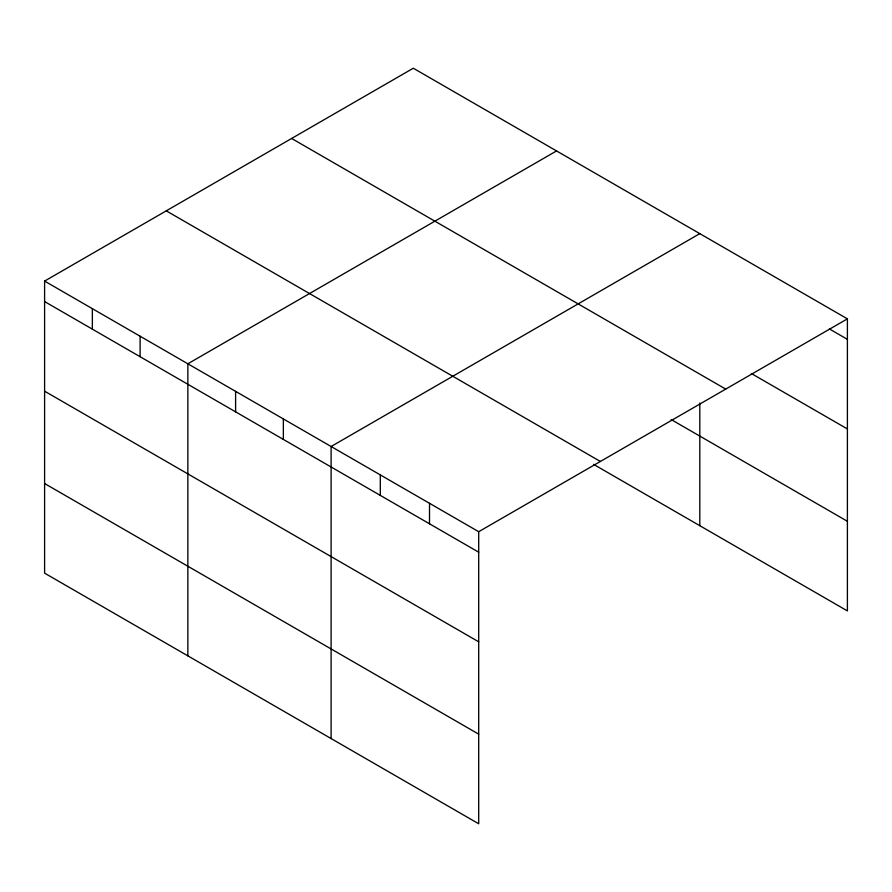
<?xml version="1.0" encoding="UTF-8"?>
<svg xmlns="http://www.w3.org/2000/svg" width="892" height="892" viewBox="0 0 892 892"><rect width="100%" height="100%" fill="white"/><g stroke="black" fill="none" stroke-linecap="round" stroke-linejoin="round"><path stroke-width="1.34" d="M478.703 641.816L478.703 531.71L44.6 281.091L44.6 573.143L478.703 823.773L478.703 641.816L44.6 391.187M593.559 464.353L847.4 610.909L847.4 318.857L413.297 68.227L44.6 281.091M556.552 150.926L187.855 363.791L187.855 655.854M699.807 233.637L331.11 446.502L331.11 738.565M478.703 531.71L847.4 318.857M829.404 328.947L847.4 339.339M751.399 373.536L847.4 428.952M291.628 138.472L725.731 389.102M671.152 419.541L847.4 521.296M166.269 210.846L600.372 461.465M44.6 301.574L478.703 552.204M44.6 483.531L478.703 734.161M699.807 403.006L699.807 525.7M429.509 503.311L429.509 523.794M380.304 474.912L380.304 495.394M283.355 418.928L283.355 439.422M235.611 391.365L235.611 411.848M140.1 336.228L140.1 356.711M92.355 308.654L92.355 329.137"/></g></svg>
